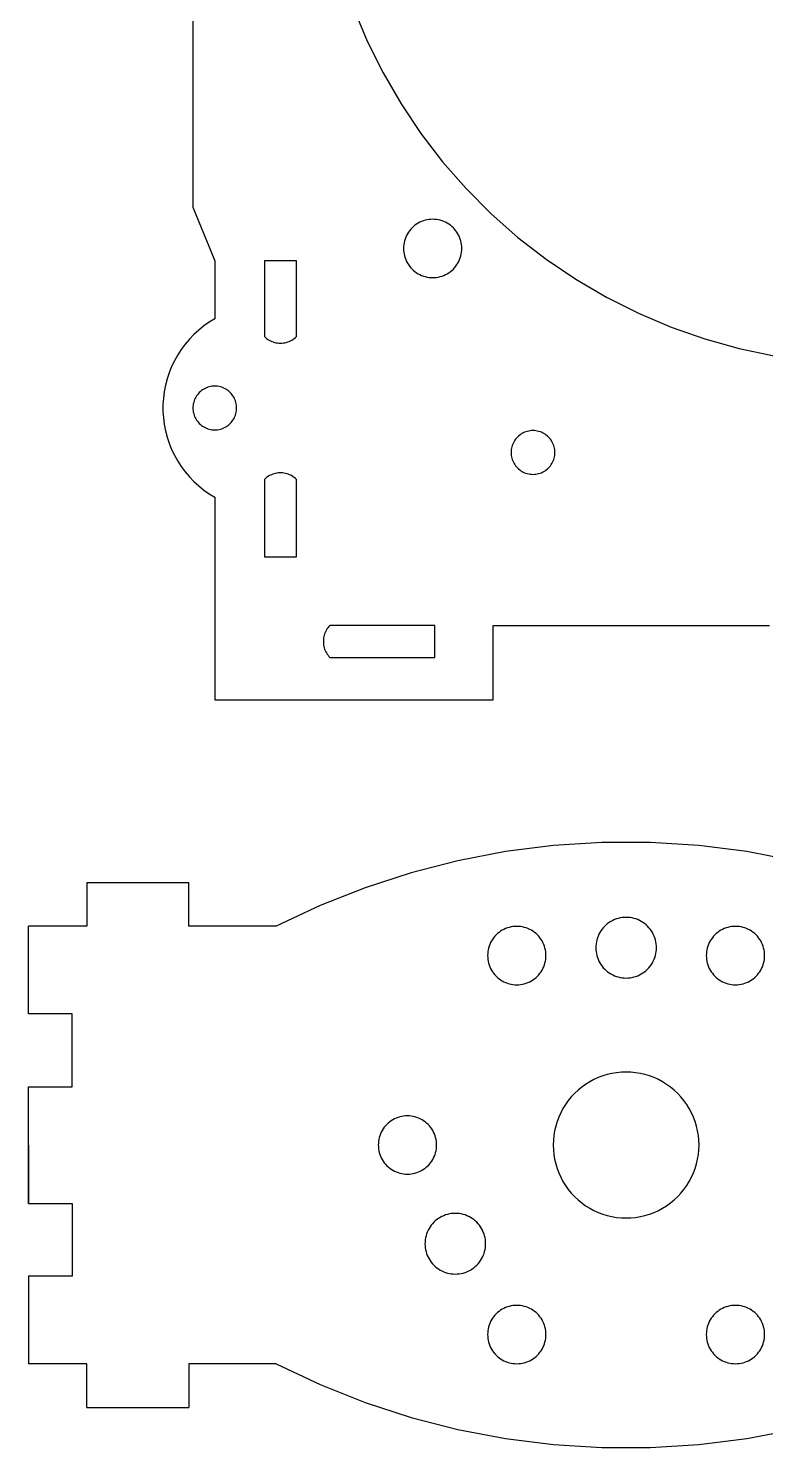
# Model space of a CAD drawing. Extents: x -403 to 403, y -278 to 278.
# Drawn here: x -41.9 to 8.7, y -109.5 to -12.2 of the extents above; entities that cross this region are included whole.
import ezdxf

# ---------------------------------------------------------------- set-up
doc = ezdxf.new("R2010")
doc.units = 0
doc.layers.get('0').update_dxf_attribs({"linetype": 'CONTINUOUS'})

msp = doc.modelspace()

# ---------------------------------------------------------------- linework, layer by layer
for p, q in [((-30.594, 9.748), (-30.594, -24.478)), ((-19.585, -10.831), (-18.638, -13.085)), ((-18.638, -13.085), (-17.549, -15.274)), ((-17.549, -15.274), (-16.32, -17.388)), ((-16.32, -17.388), (-14.959, -19.419)), ((-14.959, -19.419), (-13.469, -21.358)), ((-13.469, -21.358), (-11.858, -23.197)), ((-11.858, -23.197), (-10.132, -24.929)), ((-30.594, -24.478), (-29.094, -28.142)), ((-10.132, -24.929), (-8.298, -26.546)), ((-15.809, -26.192), (-15.879, -26.304)), ((-15.733, -26.086), (-15.809, -26.192)), ((-15.65, -25.985), (-15.733, -26.086)), ((-15.561, -25.889), (-15.65, -25.985)), ((-15.465, -25.8), (-15.561, -25.889)), ((-15.364, -25.717), (-15.465, -25.8)), ((-15.258, -25.641), (-15.364, -25.717)), ((-15.147, -25.572), (-15.258, -25.641)), ((-15.031, -25.51), (-15.147, -25.572)), ((-14.912, -25.456), (-15.031, -25.51)), ((-14.789, -25.41), (-14.912, -25.456)), ((-14.664, -25.372), (-14.789, -25.41)), ((-14.537, -25.342), (-14.664, -25.372)), ((-14.408, -25.321), (-14.537, -25.342)), ((-14.277, -25.308), (-14.408, -25.321)), ((-14.147, -25.304), (-14.277, -25.308)), ((-14.016, -25.308), (-14.147, -25.304)), ((-13.885, -25.321), (-14.016, -25.308)), ((-13.756, -25.342), (-13.885, -25.321)), ((-13.629, -25.372), (-13.756, -25.342)), ((-13.504, -25.41), (-13.629, -25.372)), ((-13.381, -25.456), (-13.504, -25.41)), ((-13.262, -25.51), (-13.381, -25.456)), ((-13.147, -25.572), (-13.262, -25.51)), ((-13.035, -25.641), (-13.147, -25.572)), ((-12.929, -25.717), (-13.035, -25.641)), ((-12.828, -25.8), (-12.929, -25.717)), ((-12.732, -25.889), (-12.828, -25.8)), ((-12.643, -25.985), (-12.732, -25.889)), ((-12.56, -26.086), (-12.643, -25.985)), ((-12.484, -26.192), (-12.56, -26.086)), ((-12.414, -26.304), (-12.484, -26.192)), ((-16.142, -27.173), (-16.147, -27.304)), ((-16.129, -27.043), (-16.142, -27.173)), ((-16.108, -26.913), (-16.129, -27.043)), ((-16.078, -26.786), (-16.108, -26.913)), ((-16.04, -26.661), (-16.078, -26.786)), ((-15.994, -26.538), (-16.04, -26.661)), ((-15.94, -26.419), (-15.994, -26.538)), ((-15.879, -26.304), (-15.94, -26.419)), ((-12.353, -26.419), (-12.414, -26.304)), ((-12.299, -26.538), (-12.353, -26.419)), ((-12.253, -26.661), (-12.299, -26.538)), ((-12.215, -26.786), (-12.253, -26.661)), ((-12.185, -26.913), (-12.215, -26.786)), ((-12.164, -27.043), (-12.185, -26.913)), ((-12.151, -27.173), (-12.164, -27.043)), ((-12.147, -27.304), (-12.151, -27.173)), ((-8.298, -26.546), (-6.364, -28.042)), ((-29.094, -28.142), (-29.094, -32.123)), ((-23.494, -28.142), (-25.694, -28.142)), ((-25.694, -28.142), (-25.694, -33.342)), ((-23.494, -33.342), (-23.494, -28.142)), ((-16.147, -27.304), (-16.142, -27.434)), ((-16.142, -27.434), (-16.129, -27.565)), ((-16.129, -27.565), (-16.108, -27.694)), ((-16.108, -27.694), (-16.078, -27.821)), ((-16.078, -27.821), (-16.04, -27.946)), ((-16.04, -27.946), (-15.994, -28.069)), ((-15.994, -28.069), (-15.94, -28.188)), ((-15.94, -28.188), (-15.879, -28.304)), ((-12.414, -28.304), (-12.353, -28.188)), ((-12.353, -28.188), (-12.299, -28.069)), ((-12.299, -28.069), (-12.253, -27.946)), ((-12.253, -27.946), (-12.215, -27.821)), ((-12.215, -27.821), (-12.185, -27.694)), ((-12.185, -27.694), (-12.164, -27.565)), ((-12.164, -27.565), (-12.151, -27.434)), ((-12.151, -27.434), (-12.147, -27.304)), ((-6.364, -28.042), (-4.338, -29.411)), ((-15.879, -28.304), (-15.809, -28.415)), ((-15.809, -28.415), (-15.733, -28.521)), ((-15.733, -28.521), (-15.65, -28.622)), ((-15.65, -28.622), (-15.561, -28.718)), ((-15.561, -28.718), (-15.465, -28.807)), ((-15.465, -28.807), (-15.364, -28.89)), ((-15.364, -28.89), (-15.258, -28.967)), ((-15.258, -28.967), (-15.147, -29.036)), ((-15.147, -29.036), (-15.031, -29.097)), ((-15.031, -29.097), (-14.912, -29.151)), ((-14.912, -29.151), (-14.789, -29.197)), ((-13.504, -29.197), (-13.381, -29.151)), ((-13.381, -29.151), (-13.262, -29.097)), ((-13.262, -29.097), (-13.147, -29.036)), ((-13.147, -29.036), (-13.035, -28.967)), ((-13.035, -28.967), (-12.929, -28.89)), ((-12.929, -28.89), (-12.828, -28.807)), ((-12.828, -28.807), (-12.732, -28.718)), ((-12.732, -28.718), (-12.643, -28.622)), ((-12.643, -28.622), (-12.56, -28.521)), ((-12.56, -28.521), (-12.484, -28.415)), ((-12.484, -28.415), (-12.414, -28.304)), ((-14.789, -29.197), (-14.664, -29.235)), ((-14.664, -29.235), (-14.537, -29.265)), ((-14.537, -29.265), (-14.408, -29.286)), ((-14.408, -29.286), (-14.277, -29.299)), ((-14.277, -29.299), (-14.147, -29.304)), ((-14.147, -29.304), (-14.016, -29.299)), ((-14.016, -29.299), (-13.885, -29.286)), ((-13.885, -29.286), (-13.756, -29.265)), ((-13.756, -29.265), (-13.629, -29.235)), ((-13.629, -29.235), (-13.504, -29.197)), ((-4.338, -29.411), (-2.227, -30.646)), ((-2.227, -30.646), (-0.042, -31.743)), ((-0.042, -31.743), (2.209, -32.697)), ((-30.195, -32.898), (-30.527, -33.202)), ((-29.845, -32.616), (-30.195, -32.898)), ((-29.478, -32.358), (-29.845, -32.616)), ((-29.094, -32.123), (-29.478, -32.358)), ((2.209, -32.697), (4.517, -33.505)), ((-31.128, -33.869), (-31.396, -34.229)), ((-30.838, -33.525), (-31.128, -33.869)), ((-30.527, -33.202), (-30.838, -33.525)), ((-25.694, -33.342), (-25.62, -33.411)), ((-25.62, -33.411), (-25.541, -33.476)), ((-25.541, -33.476), (-25.459, -33.535)), ((-25.459, -33.535), (-25.372, -33.589)), ((-25.372, -33.589), (-25.283, -33.637)), ((-25.283, -33.637), (-25.19, -33.679)), ((-25.19, -33.679), (-25.095, -33.715)), ((-25.095, -33.715), (-24.997, -33.744)), ((-24.997, -33.744), (-24.898, -33.768)), ((-24.898, -33.768), (-24.798, -33.784)), ((-24.798, -33.784), (-24.696, -33.794)), ((-24.696, -33.794), (-24.594, -33.797)), ((-24.594, -33.797), (-24.493, -33.794)), ((-24.493, -33.794), (-24.391, -33.784)), ((-24.391, -33.784), (-24.291, -33.768)), ((-24.291, -33.768), (-24.192, -33.744)), ((-24.192, -33.744), (-24.094, -33.715)), ((-24.094, -33.715), (-23.999, -33.679)), ((-23.999, -33.679), (-23.906, -33.637)), ((-23.906, -33.637), (-23.817, -33.589)), ((-23.817, -33.589), (-23.73, -33.535)), ((-23.73, -33.535), (-23.647, -33.476)), ((-23.647, -33.476), (-23.569, -33.411)), ((-23.569, -33.411), (-23.494, -33.342)), ((4.517, -33.505), (6.872, -34.162)), ((-31.859, -34.999), (-32.054, -35.404)), ((-31.64, -34.607), (-31.859, -34.999)), ((-31.396, -34.229), (-31.64, -34.607)), ((6.872, -34.162), (9.265, -34.667)), ((-32.221, -35.821), (-32.362, -36.248)), ((-32.054, -35.404), (-32.221, -35.821)), ((-32.476, -36.682), (-32.561, -37.123)), ((-32.362, -36.248), (-32.476, -36.682)), ((-29.844, -36.943), (-29.928, -36.995)), ((-29.758, -36.896), (-29.844, -36.943)), ((-29.668, -36.856), (-29.758, -36.896)), ((-29.577, -36.821), (-29.668, -36.856)), ((-29.483, -36.793), (-29.577, -36.821)), ((-29.387, -36.771), (-29.483, -36.793)), ((-29.29, -36.755), (-29.387, -36.771)), ((-29.193, -36.745), (-29.29, -36.755)), ((-29.094, -36.742), (-29.193, -36.745)), ((-28.996, -36.745), (-29.094, -36.742)), ((-28.899, -36.755), (-28.996, -36.745)), ((-28.802, -36.771), (-28.899, -36.755)), ((-28.706, -36.793), (-28.802, -36.771)), ((-28.612, -36.821), (-28.706, -36.793)), ((-28.52, -36.856), (-28.612, -36.821)), ((-28.431, -36.896), (-28.52, -36.856)), ((-28.344, -36.943), (-28.431, -36.896)), ((-28.261, -36.995), (-28.344, -36.943)), ((-32.618, -37.569), (-32.647, -38.018)), ((-32.561, -37.123), (-32.618, -37.569)), ((-30.543, -37.854), (-30.566, -37.949)), ((-30.515, -37.76), (-30.543, -37.854)), ((-30.48, -37.668), (-30.515, -37.76)), ((-30.44, -37.578), (-30.48, -37.668)), ((-30.394, -37.492), (-30.44, -37.578)), ((-30.342, -37.408), (-30.394, -37.492)), ((-30.284, -37.329), (-30.342, -37.408)), ((-30.222, -37.253), (-30.284, -37.329)), ((-30.155, -37.181), (-30.222, -37.253)), ((-30.083, -37.114), (-30.155, -37.181)), ((-30.008, -37.052), (-30.083, -37.114)), ((-29.928, -36.995), (-30.008, -37.052)), ((-28.181, -37.052), (-28.261, -36.995)), ((-28.105, -37.114), (-28.181, -37.052)), ((-28.034, -37.181), (-28.105, -37.114)), ((-27.967, -37.253), (-28.034, -37.181)), ((-27.904, -37.329), (-27.967, -37.253)), ((-27.847, -37.408), (-27.904, -37.329)), ((-27.795, -37.492), (-27.847, -37.408)), ((-27.749, -37.578), (-27.795, -37.492)), ((-27.709, -37.668), (-27.749, -37.578)), ((-27.674, -37.76), (-27.709, -37.668)), ((-27.646, -37.854), (-27.674, -37.76)), ((-27.623, -37.949), (-27.646, -37.854)), ((-32.647, -38.018), (-32.647, -38.467)), ((-32.647, -38.467), (-32.618, -38.915)), ((-32.618, -38.915), (-32.561, -39.361)), ((-30.591, -38.144), (-30.594, -38.242)), ((-30.594, -38.242), (-30.591, -38.34)), ((-30.582, -38.046), (-30.591, -38.144)), ((-30.591, -38.34), (-30.582, -38.438)), ((-30.566, -37.949), (-30.582, -38.046)), ((-30.582, -38.438), (-30.566, -38.534)), ((-30.566, -38.534), (-30.543, -38.63)), ((-30.543, -38.63), (-30.515, -38.724)), ((-30.515, -38.724), (-30.48, -38.816)), ((-30.48, -38.816), (-30.44, -38.905)), ((-30.44, -38.905), (-30.394, -38.992)), ((-27.795, -38.992), (-27.749, -38.905)), ((-27.749, -38.905), (-27.709, -38.816)), ((-27.709, -38.816), (-27.674, -38.724)), ((-27.674, -38.724), (-27.646, -38.63)), ((-27.646, -38.63), (-27.623, -38.534)), ((-27.607, -38.046), (-27.623, -37.949)), ((-27.623, -38.534), (-27.607, -38.438)), ((-27.598, -38.144), (-27.607, -38.046)), ((-27.607, -38.438), (-27.598, -38.34)), ((-27.594, -38.242), (-27.598, -38.144)), ((-27.598, -38.34), (-27.594, -38.242)), ((-32.561, -39.361), (-32.476, -39.802)), ((-32.476, -39.802), (-32.362, -40.237)), ((-30.394, -38.992), (-30.342, -39.075)), ((-30.342, -39.075), (-30.284, -39.155)), ((-30.284, -39.155), (-30.222, -39.231)), ((-30.222, -39.231), (-30.155, -39.302)), ((-30.155, -39.302), (-30.083, -39.37)), ((-30.083, -39.37), (-30.008, -39.432)), ((-30.008, -39.432), (-29.928, -39.489)), ((-29.928, -39.489), (-29.844, -39.541)), ((-29.844, -39.541), (-29.758, -39.587)), ((-29.758, -39.587), (-29.668, -39.628)), ((-29.668, -39.628), (-29.577, -39.662)), ((-29.577, -39.662), (-29.483, -39.691)), ((-29.483, -39.691), (-29.387, -39.713)), ((-29.387, -39.713), (-29.29, -39.729)), ((-29.29, -39.729), (-29.193, -39.739)), ((-29.193, -39.739), (-29.094, -39.742)), ((-29.094, -39.742), (-28.996, -39.739)), ((-28.996, -39.739), (-28.899, -39.729)), ((-28.899, -39.729), (-28.802, -39.713)), ((-28.802, -39.713), (-28.706, -39.691)), ((-28.706, -39.691), (-28.612, -39.662)), ((-28.612, -39.662), (-28.52, -39.628)), ((-28.52, -39.628), (-28.431, -39.587)), ((-28.431, -39.587), (-28.344, -39.541)), ((-28.344, -39.541), (-28.261, -39.489)), ((-28.261, -39.489), (-28.181, -39.432)), ((-28.181, -39.432), (-28.105, -39.37)), ((-28.105, -39.37), (-28.034, -39.302)), ((-28.034, -39.302), (-27.967, -39.231)), ((-27.967, -39.231), (-27.904, -39.155)), ((-27.904, -39.155), (-27.847, -39.075)), ((-27.847, -39.075), (-27.795, -38.992)), ((-7.751, -39.871), (-7.843, -39.906)), ((-7.657, -39.843), (-7.751, -39.871)), ((-7.562, -39.821), (-7.657, -39.843)), ((-7.465, -39.805), (-7.562, -39.821)), ((-7.367, -39.795), (-7.465, -39.805)), ((-7.269, -39.792), (-7.367, -39.795)), ((-7.171, -39.795), (-7.269, -39.792)), ((-7.073, -39.805), (-7.171, -39.795)), ((-6.976, -39.821), (-7.073, -39.805)), ((-6.881, -39.843), (-6.976, -39.821)), ((-6.787, -39.871), (-6.881, -39.843)), ((-6.695, -39.906), (-6.787, -39.871)), ((-32.362, -40.237), (-32.221, -40.664)), ((-32.221, -40.664), (-32.054, -41.08)), ((-8.689, -40.81), (-8.718, -40.904)), ((-8.655, -40.718), (-8.689, -40.81)), ((-8.614, -40.628), (-8.655, -40.718)), ((-8.568, -40.542), (-8.614, -40.628)), ((-8.516, -40.458), (-8.568, -40.542)), ((-8.459, -40.379), (-8.516, -40.458)), ((-8.397, -40.303), (-8.459, -40.379)), ((-8.33, -40.231), (-8.397, -40.303)), ((-8.258, -40.164), (-8.33, -40.231)), ((-8.182, -40.102), (-8.258, -40.164)), ((-8.102, -40.045), (-8.182, -40.102)), ((-8.019, -39.993), (-8.102, -40.045)), ((-7.932, -39.946), (-8.019, -39.993)), ((-7.843, -39.906), (-7.932, -39.946)), ((-6.606, -39.946), (-6.695, -39.906)), ((-6.519, -39.993), (-6.606, -39.946)), ((-6.436, -40.045), (-6.519, -39.993)), ((-6.356, -40.102), (-6.436, -40.045)), ((-6.28, -40.164), (-6.356, -40.102)), ((-6.208, -40.231), (-6.28, -40.164)), ((-6.141, -40.303), (-6.208, -40.231)), ((-6.079, -40.379), (-6.141, -40.303)), ((-6.022, -40.458), (-6.079, -40.379)), ((-5.97, -40.542), (-6.022, -40.458)), ((-5.924, -40.628), (-5.97, -40.542)), ((-5.883, -40.718), (-5.924, -40.628)), ((-5.849, -40.81), (-5.883, -40.718)), ((-5.82, -40.904), (-5.849, -40.81)), ((-32.054, -41.08), (-31.859, -41.486)), ((-31.859, -41.486), (-31.64, -41.878)), ((-8.766, -41.194), (-8.769, -41.292)), ((-8.769, -41.292), (-8.766, -41.39)), ((-8.756, -41.096), (-8.766, -41.194)), ((-8.766, -41.39), (-8.756, -41.488)), ((-8.74, -40.999), (-8.756, -41.096)), ((-8.756, -41.488), (-8.74, -41.584)), ((-8.718, -40.904), (-8.74, -40.999)), ((-8.74, -41.584), (-8.718, -41.68)), ((-8.718, -41.68), (-8.689, -41.774)), ((-8.689, -41.774), (-8.655, -41.866)), ((-5.883, -41.866), (-5.849, -41.774)), ((-5.849, -41.774), (-5.82, -41.68)), ((-5.798, -40.999), (-5.82, -40.904)), ((-5.82, -41.68), (-5.798, -41.584)), ((-5.782, -41.096), (-5.798, -40.999)), ((-5.798, -41.584), (-5.782, -41.488)), ((-5.772, -41.194), (-5.782, -41.096)), ((-5.782, -41.488), (-5.772, -41.39)), ((-5.769, -41.292), (-5.772, -41.194)), ((-5.772, -41.39), (-5.769, -41.292)), ((-31.64, -41.878), (-31.396, -42.255)), ((-31.396, -42.255), (-31.128, -42.616)), ((-31.128, -42.616), (-30.838, -42.959)), ((-25.121, -42.778), (-25.212, -42.814)), ((-25.028, -42.748), (-25.121, -42.778)), ((-24.934, -42.724), (-25.028, -42.748)), ((-24.838, -42.705), (-24.934, -42.724)), ((-24.741, -42.693), (-24.838, -42.705)), ((-24.643, -42.687), (-24.741, -42.693)), ((-24.546, -42.687), (-24.643, -42.687)), ((-24.448, -42.693), (-24.546, -42.687)), ((-24.351, -42.705), (-24.448, -42.693)), ((-24.255, -42.724), (-24.351, -42.705)), ((-24.16, -42.748), (-24.255, -42.724)), ((-24.068, -42.778), (-24.16, -42.748)), ((-23.977, -42.814), (-24.068, -42.778)), ((-8.655, -41.866), (-8.614, -41.955)), ((-8.614, -41.955), (-8.568, -42.042)), ((-8.568, -42.042), (-8.516, -42.125)), ((-8.516, -42.125), (-8.459, -42.205)), ((-8.459, -42.205), (-8.397, -42.281)), ((-8.397, -42.281), (-8.33, -42.352)), ((-8.33, -42.352), (-8.258, -42.42)), ((-8.258, -42.42), (-8.182, -42.482)), ((-8.182, -42.482), (-8.102, -42.539)), ((-8.102, -42.539), (-8.019, -42.591)), ((-8.019, -42.591), (-7.932, -42.637)), ((-7.932, -42.637), (-7.843, -42.678)), ((-7.843, -42.678), (-7.751, -42.712)), ((-7.751, -42.712), (-7.657, -42.741)), ((-7.657, -42.741), (-7.562, -42.763)), ((-7.562, -42.763), (-7.465, -42.779)), ((-7.465, -42.779), (-7.367, -42.789)), ((-7.367, -42.789), (-7.269, -42.792)), ((-7.269, -42.792), (-7.171, -42.789)), ((-7.171, -42.789), (-7.073, -42.779)), ((-7.073, -42.779), (-6.976, -42.763)), ((-6.976, -42.763), (-6.881, -42.741)), ((-6.881, -42.741), (-6.787, -42.712)), ((-6.787, -42.712), (-6.695, -42.678)), ((-6.695, -42.678), (-6.606, -42.637)), ((-6.606, -42.637), (-6.519, -42.591)), ((-6.519, -42.591), (-6.436, -42.539)), ((-6.436, -42.539), (-6.356, -42.482)), ((-6.356, -42.482), (-6.28, -42.42)), ((-6.28, -42.42), (-6.208, -42.352)), ((-6.208, -42.352), (-6.141, -42.281)), ((-6.141, -42.281), (-6.079, -42.205)), ((-6.079, -42.205), (-6.022, -42.125)), ((-6.022, -42.125), (-5.97, -42.042)), ((-5.97, -42.042), (-5.924, -41.955)), ((-5.924, -41.955), (-5.883, -41.866)), ((-30.838, -42.959), (-30.527, -43.283)), ((-30.527, -43.283), (-30.195, -43.586)), ((-30.195, -43.586), (-29.845, -43.868)), ((-25.623, -43.075), (-25.694, -43.142)), ((-25.694, -43.142), (-25.694, -48.442)), ((-25.548, -43.013), (-25.623, -43.075)), ((-25.469, -42.955), (-25.548, -43.013)), ((-25.386, -42.903), (-25.469, -42.955)), ((-25.301, -42.856), (-25.386, -42.903)), ((-25.212, -42.814), (-25.301, -42.856)), ((-23.888, -42.856), (-23.977, -42.814)), ((-23.803, -42.903), (-23.888, -42.856)), ((-23.72, -42.955), (-23.803, -42.903)), ((-23.641, -43.013), (-23.72, -42.955)), ((-23.566, -43.075), (-23.641, -43.013)), ((-23.494, -43.142), (-23.566, -43.075)), ((-23.494, -48.442), (-23.494, -43.142)), ((-29.845, -43.868), (-29.478, -44.127)), ((-29.478, -44.127), (-29.094, -44.361)), ((-29.094, -44.361), (-29.094, -58.242)), ((-25.694, -48.442), (-23.494, -48.442)), ((-21.433, -53.45), (-21.481, -53.536)), ((-21.381, -53.367), (-21.433, -53.45)), ((-21.324, -53.288), (-21.381, -53.367)), ((-21.261, -53.213), (-21.324, -53.288)), ((-21.194, -53.142), (-21.261, -53.213)), ((-13.994, -53.142), (-21.194, -53.142)), ((-13.994, -55.342), (-13.994, -53.142)), ((-9.994, -53.142), (8.957, -53.142)), ((-9.994, -58.242), (-9.994, -53.142)), ((-21.643, -54.095), (-21.649, -54.193)), ((-21.649, -54.193), (-21.649, -54.291)), ((-21.649, -54.291), (-21.643, -54.388)), ((-21.631, -53.998), (-21.643, -54.095)), ((-21.643, -54.388), (-21.631, -54.485)), ((-21.613, -53.902), (-21.631, -53.998)), ((-21.631, -54.485), (-21.613, -54.581)), ((-21.588, -53.808), (-21.613, -53.902)), ((-21.558, -53.715), (-21.588, -53.808)), ((-21.522, -53.624), (-21.558, -53.715)), ((-21.481, -53.536), (-21.522, -53.624)), ((-21.613, -54.581), (-21.588, -54.676)), ((-21.588, -54.676), (-21.558, -54.769)), ((-21.558, -54.769), (-21.522, -54.86)), ((-21.522, -54.86), (-21.481, -54.948)), ((-21.481, -54.948), (-21.433, -55.034)), ((-21.433, -55.034), (-21.381, -55.116)), ((-21.381, -55.116), (-21.324, -55.195)), ((-21.324, -55.195), (-21.261, -55.271)), ((-21.261, -55.271), (-21.194, -55.342)), ((-21.194, -55.342), (-13.994, -55.342)), ((-29.094, -58.242), (-9.994, -58.242)), ((-2.541, -68.028), (-5.856, -68.236)), ((0.78, -68.028), (-2.541, -68.028)), ((4.095, -68.236), (0.78, -68.028)), ((-9.151, -68.653), (-12.414, -69.276)), ((-5.856, -68.236), (-9.151, -68.653)), ((7.39, -68.653), (4.095, -68.236)), ((10.652, -69.276), (7.39, -68.653)), ((-12.414, -69.276), (-15.63, -70.103)), ((-37.881, -70.771), (-30.881, -70.771)), ((-37.881, -70.771), (-37.881, -73.771)), ((-30.881, -73.771), (-30.881, -70.771)), ((-15.63, -70.103), (-18.789, -71.131)), ((-18.789, -71.131), (-21.876, -72.355)), ((-21.876, -72.355), (-24.881, -73.771)), ((-37.881, -73.771), (-41.881, -73.771)), ((-41.881, -77.021), (-41.881, -73.771)), ((-41.881, -79.771), (-41.881, -73.771)), ((-24.881, -73.771), (-30.881, -73.771)), ((-9.146, -73.932), (-9.265, -73.986)), ((-9.024, -73.886), (-9.146, -73.932)), ((-8.898, -73.848), (-9.024, -73.886)), ((-8.771, -73.819), (-8.898, -73.848)), ((-8.642, -73.797), (-8.771, -73.819)), ((-8.512, -73.784), (-8.642, -73.797)), ((-8.381, -73.78), (-8.512, -73.784)), ((-8.25, -73.784), (-8.381, -73.78)), ((-8.12, -73.797), (-8.25, -73.784)), ((-7.991, -73.819), (-8.12, -73.797)), ((-7.863, -73.848), (-7.991, -73.819)), ((-7.738, -73.886), (-7.863, -73.848)), ((-7.615, -73.932), (-7.738, -73.886)), ((-7.496, -73.986), (-7.615, -73.932)), ((-2.445, -73.869), (-2.531, -73.974)), ((-2.352, -73.77), (-2.445, -73.869)), ((-2.252, -73.677), (-2.352, -73.77)), ((-2.147, -73.59), (-2.252, -73.677)), ((-2.036, -73.511), (-2.147, -73.59)), ((-1.921, -73.439), (-2.036, -73.511)), ((-1.801, -73.375), (-1.921, -73.439)), ((-1.677, -73.319), (-1.801, -73.375)), ((-1.549, -73.271), (-1.677, -73.319)), ((-1.419, -73.231), (-1.549, -73.271)), ((-1.287, -73.201), (-1.419, -73.231)), ((-1.152, -73.178), (-1.287, -73.201)), ((-1.017, -73.165), (-1.152, -73.178)), ((-0.881, -73.161), (-1.017, -73.165)), ((-0.745, -73.165), (-0.881, -73.161)), ((-0.609, -73.178), (-0.745, -73.165)), ((-0.475, -73.201), (-0.609, -73.178)), ((-0.342, -73.231), (-0.475, -73.201)), ((-0.212, -73.271), (-0.342, -73.231)), ((-0.085, -73.319), (-0.212, -73.271)), ((0.039, -73.375), (-0.085, -73.319)), ((0.159, -73.439), (0.039, -73.375)), ((0.275, -73.511), (0.159, -73.439)), ((0.385, -73.59), (0.275, -73.511)), ((0.491, -73.677), (0.385, -73.59)), ((0.59, -73.77), (0.491, -73.677)), ((0.683, -73.869), (0.59, -73.77)), ((0.769, -73.974), (0.683, -73.869)), ((5.854, -73.932), (5.735, -73.986)), ((5.976, -73.886), (5.854, -73.932)), ((6.102, -73.848), (5.976, -73.886)), ((6.229, -73.819), (6.102, -73.848)), ((6.358, -73.797), (6.229, -73.819)), ((6.488, -73.784), (6.358, -73.797)), ((6.619, -73.78), (6.488, -73.784)), ((6.75, -73.784), (6.619, -73.78)), ((6.88, -73.797), (6.75, -73.784)), ((7.009, -73.819), (6.88, -73.797)), ((7.137, -73.848), (7.009, -73.819)), ((7.262, -73.886), (7.137, -73.848)), ((7.385, -73.932), (7.262, -73.886)), ((7.504, -73.986), (7.385, -73.932)), ((-10.174, -74.896), (-10.228, -75.015)), ((-10.113, -74.78), (-10.174, -74.896)), ((-10.044, -74.669), (-10.113, -74.78)), ((-9.967, -74.563), (-10.044, -74.669)), ((-9.884, -74.462), (-9.967, -74.563)), ((-9.795, -74.366), (-9.884, -74.462)), ((-9.699, -74.277), (-9.795, -74.366)), ((-9.598, -74.194), (-9.699, -74.277)), ((-9.492, -74.117), (-9.598, -74.194)), ((-9.381, -74.048), (-9.492, -74.117)), ((-9.265, -73.986), (-9.381, -74.048)), ((-7.381, -74.048), (-7.496, -73.986)), ((-7.27, -74.117), (-7.381, -74.048)), ((-7.163, -74.194), (-7.27, -74.117)), ((-7.062, -74.277), (-7.163, -74.194)), ((-6.967, -74.366), (-7.062, -74.277)), ((-6.877, -74.462), (-6.967, -74.366)), ((-6.794, -74.563), (-6.877, -74.462)), ((-6.718, -74.669), (-6.794, -74.563)), ((-6.649, -74.78), (-6.718, -74.669)), ((-6.587, -74.896), (-6.649, -74.78)), ((-6.533, -75.015), (-6.587, -74.896)), ((-2.921, -74.835), (-2.943, -74.969)), ((-2.89, -74.702), (-2.921, -74.835)), ((-2.85, -74.572), (-2.89, -74.702)), ((-2.802, -74.445), (-2.85, -74.572)), ((-2.746, -74.321), (-2.802, -74.445)), ((-2.682, -74.201), (-2.746, -74.321)), ((-2.61, -74.085), (-2.682, -74.201)), ((-2.531, -73.974), (-2.61, -74.085)), ((0.849, -74.085), (0.769, -73.974)), ((0.921, -74.201), (0.849, -74.085)), ((0.985, -74.321), (0.921, -74.201)), ((1.041, -74.445), (0.985, -74.321)), ((1.089, -74.572), (1.041, -74.445)), ((1.128, -74.702), (1.089, -74.572)), ((1.159, -74.835), (1.128, -74.702)), ((1.181, -74.969), (1.159, -74.835)), ((4.826, -74.896), (4.772, -75.015)), ((4.887, -74.78), (4.826, -74.896)), ((4.956, -74.669), (4.887, -74.78)), ((5.033, -74.563), (4.956, -74.669)), ((5.116, -74.462), (5.033, -74.563)), ((5.205, -74.366), (5.116, -74.462)), ((5.301, -74.277), (5.205, -74.366)), ((5.402, -74.194), (5.301, -74.277)), ((5.508, -74.117), (5.402, -74.194)), ((5.619, -74.048), (5.508, -74.117)), ((5.735, -73.986), (5.619, -74.048)), ((7.619, -74.048), (7.504, -73.986)), ((7.73, -74.117), (7.619, -74.048)), ((7.837, -74.194), (7.73, -74.117)), ((7.938, -74.277), (7.837, -74.194)), ((8.033, -74.366), (7.938, -74.277)), ((8.123, -74.462), (8.033, -74.366)), ((8.206, -74.563), (8.123, -74.462)), ((8.282, -74.669), (8.206, -74.563)), ((8.351, -74.78), (8.282, -74.669)), ((8.413, -74.896), (8.351, -74.78)), ((8.467, -75.015), (8.413, -74.896)), ((-10.376, -75.649), (-10.381, -75.78)), ((-10.381, -75.78), (-10.376, -75.911)), ((-10.364, -75.519), (-10.376, -75.649)), ((-10.342, -75.39), (-10.364, -75.519)), ((-10.313, -75.263), (-10.342, -75.39)), ((-10.275, -75.137), (-10.313, -75.263)), ((-10.228, -75.015), (-10.275, -75.137)), ((-6.487, -75.137), (-6.533, -75.015)), ((-6.449, -75.263), (-6.487, -75.137)), ((-6.419, -75.39), (-6.449, -75.263)), ((-6.398, -75.519), (-6.419, -75.39)), ((-6.385, -75.649), (-6.398, -75.519)), ((-6.381, -75.78), (-6.385, -75.649)), ((-6.385, -75.911), (-6.381, -75.78)), ((-2.956, -75.105), (-2.961, -75.241)), ((-2.961, -75.241), (-2.956, -75.377)), ((-2.943, -74.969), (-2.956, -75.105)), ((-2.956, -75.377), (-2.943, -75.512)), ((-2.943, -75.512), (-2.921, -75.646)), ((-2.921, -75.646), (-2.89, -75.779)), ((-2.89, -75.779), (-2.85, -75.909)), ((1.089, -75.909), (1.128, -75.779)), ((1.128, -75.779), (1.159, -75.646)), ((1.159, -75.646), (1.181, -75.512)), ((1.195, -75.105), (1.181, -74.969)), ((1.181, -75.512), (1.195, -75.377)), ((1.199, -75.241), (1.195, -75.105)), ((1.195, -75.377), (1.199, -75.241)), ((4.624, -75.649), (4.619, -75.78)), ((4.619, -75.78), (4.624, -75.911)), ((4.636, -75.519), (4.624, -75.649)), ((4.658, -75.39), (4.636, -75.519)), ((4.687, -75.263), (4.658, -75.39)), ((4.725, -75.137), (4.687, -75.263)), ((4.772, -75.015), (4.725, -75.137)), ((8.513, -75.137), (8.467, -75.015)), ((8.551, -75.263), (8.513, -75.137)), ((8.581, -75.39), (8.551, -75.263)), ((8.602, -75.519), (8.581, -75.39)), ((8.615, -75.649), (8.602, -75.519)), ((8.619, -75.78), (8.615, -75.649)), ((8.615, -75.911), (8.619, -75.78)), ((-10.376, -75.911), (-10.364, -76.041)), ((-10.364, -76.041), (-10.342, -76.17)), ((-10.342, -76.17), (-10.313, -76.298)), ((-10.313, -76.298), (-10.275, -76.423)), ((-10.275, -76.423), (-10.228, -76.546)), ((-10.228, -76.546), (-10.174, -76.665)), ((-10.174, -76.665), (-10.113, -76.78)), ((-10.113, -76.78), (-10.044, -76.891)), ((-6.718, -76.891), (-6.649, -76.78)), ((-6.649, -76.78), (-6.587, -76.665)), ((-6.587, -76.665), (-6.533, -76.546)), ((-6.533, -76.546), (-6.487, -76.423)), ((-6.487, -76.423), (-6.449, -76.298)), ((-6.449, -76.298), (-6.419, -76.17)), ((-6.419, -76.17), (-6.398, -76.041)), ((-6.398, -76.041), (-6.385, -75.911)), ((-2.85, -75.909), (-2.802, -76.037)), ((-2.802, -76.037), (-2.746, -76.161)), ((-2.746, -76.161), (-2.682, -76.281)), ((-2.682, -76.281), (-2.61, -76.396)), ((-2.61, -76.396), (-2.531, -76.507)), ((-2.531, -76.507), (-2.445, -76.612)), ((-2.445, -76.612), (-2.352, -76.711)), ((-2.352, -76.711), (-2.252, -76.804)), ((-2.252, -76.804), (-2.147, -76.891)), ((0.385, -76.891), (0.491, -76.804)), ((0.491, -76.804), (0.59, -76.711)), ((0.59, -76.711), (0.683, -76.612)), ((0.683, -76.612), (0.769, -76.507)), ((0.769, -76.507), (0.849, -76.396)), ((0.849, -76.396), (0.921, -76.281)), ((0.921, -76.281), (0.985, -76.161)), ((0.985, -76.161), (1.041, -76.037)), ((1.041, -76.037), (1.089, -75.909)), ((4.624, -75.911), (4.636, -76.041)), ((4.636, -76.041), (4.658, -76.17)), ((4.658, -76.17), (4.687, -76.298)), ((4.687, -76.298), (4.725, -76.423)), ((4.725, -76.423), (4.772, -76.546)), ((4.772, -76.546), (4.826, -76.665)), ((4.826, -76.665), (4.887, -76.78)), ((4.887, -76.78), (4.956, -76.891)), ((8.282, -76.891), (8.351, -76.78)), ((8.351, -76.78), (8.413, -76.665)), ((8.413, -76.665), (8.467, -76.546)), ((8.467, -76.546), (8.513, -76.423)), ((8.513, -76.423), (8.551, -76.298)), ((8.551, -76.298), (8.581, -76.17)), ((8.581, -76.17), (8.602, -76.041)), ((8.602, -76.041), (8.615, -75.911)), ((-41.881, -79.771), (-41.881, -77.021)), ((-10.044, -76.891), (-9.967, -76.998)), ((-9.967, -76.998), (-9.884, -77.099)), ((-9.884, -77.099), (-9.795, -77.194)), ((-9.795, -77.194), (-9.699, -77.284)), ((-9.699, -77.284), (-9.598, -77.367)), ((-9.598, -77.367), (-9.492, -77.443)), ((-9.492, -77.443), (-9.381, -77.512)), ((-9.381, -77.512), (-9.265, -77.574)), ((-9.265, -77.574), (-9.146, -77.628)), ((-9.146, -77.628), (-9.024, -77.674)), ((-9.024, -77.674), (-8.898, -77.712)), ((-8.898, -77.712), (-8.771, -77.742)), ((-8.771, -77.742), (-8.642, -77.763)), ((-8.642, -77.763), (-8.512, -77.776)), ((-8.512, -77.776), (-8.381, -77.78)), ((-8.381, -77.78), (-8.25, -77.776)), ((-8.25, -77.776), (-8.12, -77.763)), ((-8.12, -77.763), (-7.991, -77.742)), ((-7.991, -77.742), (-7.863, -77.712)), ((-7.863, -77.712), (-7.738, -77.674)), ((-7.738, -77.674), (-7.615, -77.628)), ((-7.615, -77.628), (-7.496, -77.574)), ((-7.496, -77.574), (-7.381, -77.512)), ((-7.381, -77.512), (-7.27, -77.443)), ((-7.27, -77.443), (-7.163, -77.367)), ((-7.163, -77.367), (-7.062, -77.284)), ((-7.062, -77.284), (-6.967, -77.194)), ((-6.967, -77.194), (-6.877, -77.099)), ((-6.877, -77.099), (-6.794, -76.998)), ((-6.794, -76.998), (-6.718, -76.891)), ((-2.147, -76.891), (-2.036, -76.97)), ((-2.036, -76.97), (-1.921, -77.042)), ((-1.921, -77.042), (-1.801, -77.106)), ((-1.801, -77.106), (-1.677, -77.162)), ((-1.677, -77.162), (-1.549, -77.21)), ((-1.549, -77.21), (-1.419, -77.25)), ((-1.419, -77.25), (-1.287, -77.281)), ((-1.287, -77.281), (-1.152, -77.303)), ((-1.152, -77.303), (-1.017, -77.316)), ((-1.017, -77.316), (-0.881, -77.321)), ((-0.881, -77.321), (-0.745, -77.316)), ((-0.745, -77.316), (-0.609, -77.303)), ((-0.609, -77.303), (-0.475, -77.281)), ((-0.475, -77.281), (-0.342, -77.25)), ((-0.342, -77.25), (-0.212, -77.21)), ((-0.212, -77.21), (-0.085, -77.162)), ((-0.085, -77.162), (0.039, -77.106)), ((0.039, -77.106), (0.159, -77.042)), ((0.159, -77.042), (0.275, -76.97)), ((0.275, -76.97), (0.385, -76.891)), ((4.956, -76.891), (5.033, -76.998)), ((5.033, -76.998), (5.116, -77.099)), ((5.116, -77.099), (5.205, -77.194)), ((5.205, -77.194), (5.301, -77.284)), ((5.301, -77.284), (5.402, -77.367)), ((5.402, -77.367), (5.508, -77.443)), ((5.508, -77.443), (5.619, -77.512)), ((5.619, -77.512), (5.735, -77.574)), ((5.735, -77.574), (5.854, -77.628)), ((5.854, -77.628), (5.976, -77.674)), ((5.976, -77.674), (6.102, -77.712)), ((6.102, -77.712), (6.229, -77.742)), ((6.229, -77.742), (6.358, -77.763)), ((6.358, -77.763), (6.488, -77.776)), ((6.488, -77.776), (6.619, -77.78)), ((6.619, -77.78), (6.75, -77.776)), ((6.75, -77.776), (6.88, -77.763)), ((6.88, -77.763), (7.009, -77.742)), ((7.009, -77.742), (7.137, -77.712)), ((7.137, -77.712), (7.262, -77.674)), ((7.262, -77.674), (7.385, -77.628)), ((7.385, -77.628), (7.504, -77.574)), ((7.504, -77.574), (7.619, -77.512)), ((7.619, -77.512), (7.73, -77.443)), ((7.73, -77.443), (7.837, -77.367)), ((7.837, -77.367), (7.938, -77.284)), ((7.938, -77.284), (8.033, -77.194)), ((8.033, -77.194), (8.123, -77.099)), ((8.123, -77.099), (8.206, -76.998)), ((8.206, -76.998), (8.282, -76.891)), ((-38.881, -79.771), (-41.881, -79.771)), ((-38.881, -84.771), (-38.881, -79.771)), ((-3.659, -84.613), (-3.925, -84.804)), ((-3.381, -84.44), (-3.659, -84.613)), ((-3.092, -84.286), (-3.381, -84.44)), ((-2.794, -84.151), (-3.092, -84.286)), ((-2.488, -84.036), (-2.794, -84.151)), ((-2.175, -83.941), (-2.488, -84.036)), ((-1.856, -83.867), (-2.175, -83.941)), ((-1.533, -83.813), (-1.856, -83.867)), ((-1.208, -83.781), (-1.533, -83.813)), ((-0.881, -83.771), (-1.208, -83.781)), ((-0.554, -83.781), (-0.881, -83.771)), ((-0.228, -83.813), (-0.554, -83.781)), ((0.095, -83.867), (-0.228, -83.813)), ((0.413, -83.941), (0.095, -83.867)), ((0.726, -84.036), (0.413, -83.941)), ((1.033, -84.151), (0.726, -84.036)), ((1.331, -84.286), (1.033, -84.151)), ((1.619, -84.44), (1.331, -84.286)), ((1.897, -84.613), (1.619, -84.44)), ((2.163, -84.804), (1.897, -84.613)), ((-41.881, -88.771), (-41.881, -84.771)), ((-41.881, -84.771), (-38.881, -84.771)), ((-41.881, -92.771), (-41.881, -84.771)), ((-4.64, -85.474), (-4.847, -85.727)), ((-4.416, -85.235), (-4.64, -85.474)), ((-4.177, -85.011), (-4.416, -85.235)), ((-3.925, -84.804), (-4.177, -85.011)), ((2.416, -85.011), (2.163, -84.804)), ((2.655, -85.235), (2.416, -85.011)), ((2.878, -85.474), (2.655, -85.235)), ((3.086, -85.727), (2.878, -85.474)), ((-5.365, -86.559), (-5.5, -86.857)), ((-5.211, -86.271), (-5.365, -86.559)), ((-5.038, -85.993), (-5.211, -86.271)), ((-4.847, -85.727), (-5.038, -85.993)), ((3.277, -85.993), (3.086, -85.727)), ((3.449, -86.271), (3.277, -85.993)), ((3.604, -86.559), (3.449, -86.271)), ((3.739, -86.857), (3.604, -86.559)), ((-17.467, -87.553), (-17.544, -87.659)), ((-17.384, -87.452), (-17.467, -87.553)), ((-17.295, -87.356), (-17.384, -87.452)), ((-17.199, -87.267), (-17.295, -87.356)), ((-17.098, -87.184), (-17.199, -87.267)), ((-16.992, -87.108), (-17.098, -87.184)), ((-16.881, -87.039), (-16.992, -87.108)), ((-16.765, -86.977), (-16.881, -87.039)), ((-16.646, -86.923), (-16.765, -86.977)), ((-16.524, -86.877), (-16.646, -86.923)), ((-16.398, -86.839), (-16.524, -86.877)), ((-16.271, -86.809), (-16.398, -86.839)), ((-16.142, -86.788), (-16.271, -86.809)), ((-16.012, -86.775), (-16.142, -86.788)), ((-15.881, -86.771), (-16.012, -86.775)), ((-15.75, -86.775), (-15.881, -86.771)), ((-15.62, -86.788), (-15.75, -86.775)), ((-15.491, -86.809), (-15.62, -86.788)), ((-15.363, -86.839), (-15.491, -86.809)), ((-15.238, -86.877), (-15.363, -86.839)), ((-15.115, -86.923), (-15.238, -86.877)), ((-14.996, -86.977), (-15.115, -86.923)), ((-14.881, -87.039), (-14.996, -86.977)), ((-14.77, -87.108), (-14.881, -87.039)), ((-14.663, -87.184), (-14.77, -87.108)), ((-14.562, -87.267), (-14.663, -87.184)), ((-14.467, -87.356), (-14.562, -87.267)), ((-14.377, -87.452), (-14.467, -87.356)), ((-14.294, -87.553), (-14.377, -87.452)), ((-14.218, -87.659), (-14.294, -87.553)), ((-5.71, -87.477), (-5.785, -87.795)), ((-5.615, -87.163), (-5.71, -87.477)), ((-5.5, -86.857), (-5.615, -87.163)), ((3.854, -87.163), (3.739, -86.857)), ((3.949, -87.477), (3.854, -87.163)), ((4.023, -87.795), (3.949, -87.477)), ((-17.864, -88.51), (-17.876, -88.64)), ((-17.842, -88.38), (-17.864, -88.51)), ((-17.813, -88.253), (-17.842, -88.38)), ((-17.775, -88.128), (-17.813, -88.253)), ((-17.728, -88.005), (-17.775, -88.128)), ((-17.674, -87.886), (-17.728, -88.005)), ((-17.613, -87.771), (-17.674, -87.886)), ((-17.544, -87.659), (-17.613, -87.771)), ((-14.149, -87.771), (-14.218, -87.659)), ((-14.087, -87.886), (-14.149, -87.771)), ((-14.033, -88.005), (-14.087, -87.886)), ((-13.987, -88.128), (-14.033, -88.005)), ((-13.949, -88.253), (-13.987, -88.128)), ((-13.919, -88.38), (-13.949, -88.253)), ((-13.898, -88.51), (-13.919, -88.38)), ((-13.885, -88.64), (-13.898, -88.51)), ((-5.87, -88.444), (-5.881, -88.771)), ((-5.838, -88.118), (-5.87, -88.444)), ((-5.785, -87.795), (-5.838, -88.118)), ((4.076, -88.118), (4.023, -87.795)), ((4.109, -88.444), (4.076, -88.118)), ((4.119, -88.771), (4.109, -88.444)), ((-41.881, -88.771), (-41.881, -92.771)), ((-17.876, -88.64), (-17.881, -88.771)), ((-17.881, -88.771), (-17.876, -88.901)), ((-17.876, -88.901), (-17.864, -89.032)), ((-17.864, -89.032), (-17.842, -89.161)), ((-17.842, -89.161), (-17.813, -89.288)), ((-17.813, -89.288), (-17.775, -89.413)), ((-17.775, -89.413), (-17.728, -89.536)), ((-14.033, -89.536), (-13.987, -89.413)), ((-13.987, -89.413), (-13.949, -89.288)), ((-13.949, -89.288), (-13.919, -89.161)), ((-13.919, -89.161), (-13.898, -89.032)), ((-13.898, -89.032), (-13.885, -88.901)), ((-13.881, -88.771), (-13.885, -88.64)), ((-13.885, -88.901), (-13.881, -88.771)), ((-5.881, -88.771), (-5.87, -89.098)), ((-5.87, -89.098), (-5.838, -89.423)), ((-5.838, -89.423), (-5.785, -89.746)), ((4.023, -89.746), (4.076, -89.423)), ((4.076, -89.423), (4.109, -89.098)), ((4.109, -89.098), (4.119, -88.771)), ((-17.728, -89.536), (-17.674, -89.655)), ((-17.674, -89.655), (-17.613, -89.771)), ((-17.613, -89.771), (-17.544, -89.882)), ((-17.544, -89.882), (-17.467, -89.988)), ((-17.467, -89.988), (-17.384, -90.089)), ((-17.384, -90.089), (-17.295, -90.185)), ((-17.295, -90.185), (-17.199, -90.274)), ((-17.199, -90.274), (-17.098, -90.357)), ((-17.098, -90.357), (-16.992, -90.434)), ((-16.992, -90.434), (-16.881, -90.503)), ((-14.881, -90.503), (-14.77, -90.434)), ((-14.77, -90.434), (-14.663, -90.357)), ((-14.663, -90.357), (-14.562, -90.274)), ((-14.562, -90.274), (-14.467, -90.185)), ((-14.467, -90.185), (-14.377, -90.089)), ((-14.377, -90.089), (-14.294, -89.988)), ((-14.294, -89.988), (-14.218, -89.882)), ((-14.218, -89.882), (-14.149, -89.771)), ((-14.149, -89.771), (-14.087, -89.655)), ((-14.087, -89.655), (-14.033, -89.536)), ((-5.785, -89.746), (-5.71, -90.065)), ((-5.71, -90.065), (-5.615, -90.378)), ((-5.615, -90.378), (-5.5, -90.684)), ((3.739, -90.684), (3.854, -90.378)), ((3.854, -90.378), (3.949, -90.065)), ((3.949, -90.065), (4.023, -89.746)), ((-16.881, -90.503), (-16.765, -90.564)), ((-16.765, -90.564), (-16.646, -90.618)), ((-16.646, -90.618), (-16.524, -90.664)), ((-16.524, -90.664), (-16.398, -90.702)), ((-16.398, -90.702), (-16.271, -90.732)), ((-16.271, -90.732), (-16.142, -90.753)), ((-16.142, -90.753), (-16.012, -90.766)), ((-16.012, -90.766), (-15.881, -90.771)), ((-15.881, -90.771), (-15.75, -90.766)), ((-15.75, -90.766), (-15.62, -90.753)), ((-15.62, -90.753), (-15.491, -90.732)), ((-15.491, -90.732), (-15.363, -90.702)), ((-15.363, -90.702), (-15.238, -90.664)), ((-15.238, -90.664), (-15.115, -90.618)), ((-15.115, -90.618), (-14.996, -90.564)), ((-14.996, -90.564), (-14.881, -90.503)), ((-5.5, -90.684), (-5.365, -90.982)), ((-5.365, -90.982), (-5.211, -91.271)), ((-5.211, -91.271), (-5.038, -91.548)), ((3.277, -91.548), (3.449, -91.271)), ((3.449, -91.271), (3.604, -90.982)), ((3.604, -90.982), (3.739, -90.684)), ((-5.038, -91.548), (-4.847, -91.814)), ((-4.847, -91.814), (-4.64, -92.067)), ((-4.64, -92.067), (-4.416, -92.306)), ((-4.416, -92.306), (-4.177, -92.53)), ((2.416, -92.53), (2.655, -92.306)), ((2.655, -92.306), (2.878, -92.067)), ((2.878, -92.067), (3.086, -91.814)), ((3.086, -91.814), (3.277, -91.548)), ((-41.881, -92.771), (-38.881, -92.771)), ((-38.881, -92.771), (-38.881, -97.771)), ((-4.177, -92.53), (-3.925, -92.737)), ((-3.925, -92.737), (-3.659, -92.928)), ((-3.659, -92.928), (-3.381, -93.101)), ((-3.381, -93.101), (-3.092, -93.255)), ((-3.092, -93.255), (-2.794, -93.39)), ((-2.794, -93.39), (-2.488, -93.505)), ((0.726, -93.505), (1.033, -93.39)), ((1.033, -93.39), (1.331, -93.255)), ((1.331, -93.255), (1.619, -93.101)), ((1.619, -93.101), (1.897, -92.928)), ((1.897, -92.928), (2.163, -92.737)), ((2.163, -92.737), (2.416, -92.53)), ((-14.248, -94.269), (-14.328, -94.38)), ((-14.162, -94.164), (-14.248, -94.269)), ((-14.069, -94.065), (-14.162, -94.164)), ((-13.969, -93.972), (-14.069, -94.065)), ((-13.864, -93.885), (-13.969, -93.972)), ((-13.754, -93.806), (-13.864, -93.885)), ((-13.638, -93.734), (-13.754, -93.806)), ((-13.518, -93.67), (-13.638, -93.734)), ((-13.394, -93.614), (-13.518, -93.67)), ((-13.267, -93.566), (-13.394, -93.614)), ((-13.136, -93.526), (-13.267, -93.566)), ((-13.004, -93.496), (-13.136, -93.526)), ((-12.87, -93.473), (-13.004, -93.496)), ((-12.734, -93.46), (-12.87, -93.473)), ((-12.598, -93.456), (-12.734, -93.46)), ((-12.462, -93.46), (-12.598, -93.456)), ((-12.327, -93.473), (-12.462, -93.46)), ((-12.192, -93.496), (-12.327, -93.473)), ((-12.06, -93.526), (-12.192, -93.496)), ((-11.929, -93.566), (-12.06, -93.526)), ((-11.802, -93.614), (-11.929, -93.566)), ((-11.678, -93.67), (-11.802, -93.614)), ((-11.558, -93.734), (-11.678, -93.67)), ((-11.442, -93.806), (-11.558, -93.734)), ((-11.332, -93.885), (-11.442, -93.806)), ((-11.227, -93.972), (-11.332, -93.885)), ((-11.127, -94.065), (-11.227, -93.972)), ((-11.034, -94.164), (-11.127, -94.065)), ((-10.948, -94.269), (-11.034, -94.164)), ((-10.869, -94.38), (-10.948, -94.269)), ((-2.488, -93.505), (-2.175, -93.6)), ((-2.175, -93.6), (-1.856, -93.675)), ((-1.856, -93.675), (-1.533, -93.728)), ((-1.533, -93.728), (-1.208, -93.76)), ((-1.208, -93.76), (-0.881, -93.771)), ((-0.881, -93.771), (-0.554, -93.76)), ((-0.554, -93.76), (-0.228, -93.728)), ((-0.228, -93.728), (0.095, -93.675)), ((0.095, -93.675), (0.413, -93.6)), ((0.413, -93.6), (0.726, -93.505)), ((-14.66, -95.264), (-14.674, -95.4)), ((-14.638, -95.13), (-14.66, -95.264)), ((-14.607, -94.997), (-14.638, -95.13)), ((-14.568, -94.867), (-14.607, -94.997)), ((-14.52, -94.74), (-14.568, -94.867)), ((-14.464, -94.616), (-14.52, -94.74)), ((-14.399, -94.496), (-14.464, -94.616)), ((-14.328, -94.38), (-14.399, -94.496)), ((-10.797, -94.496), (-10.869, -94.38)), ((-10.733, -94.616), (-10.797, -94.496)), ((-10.676, -94.74), (-10.733, -94.616)), ((-10.628, -94.867), (-10.676, -94.74)), ((-10.589, -94.997), (-10.628, -94.867)), ((-10.558, -95.13), (-10.589, -94.997)), ((-10.536, -95.264), (-10.558, -95.13)), ((-10.523, -95.4), (-10.536, -95.264)), ((-14.674, -95.4), (-14.678, -95.536)), ((-14.678, -95.536), (-14.674, -95.672)), ((-14.674, -95.672), (-14.66, -95.807)), ((-14.66, -95.807), (-14.638, -95.941)), ((-14.638, -95.941), (-14.607, -96.074)), ((-14.607, -96.074), (-14.568, -96.204)), ((-14.568, -96.204), (-14.52, -96.332)), ((-10.676, -96.332), (-10.628, -96.204)), ((-10.628, -96.204), (-10.589, -96.074)), ((-10.589, -96.074), (-10.558, -95.941)), ((-10.558, -95.941), (-10.536, -95.807)), ((-10.536, -95.807), (-10.523, -95.672)), ((-10.518, -95.536), (-10.523, -95.4)), ((-10.523, -95.672), (-10.518, -95.536)), ((-14.52, -96.332), (-14.464, -96.456)), ((-14.464, -96.456), (-14.399, -96.576)), ((-14.399, -96.576), (-14.328, -96.691)), ((-14.328, -96.691), (-14.248, -96.802)), ((-14.248, -96.802), (-14.162, -96.907)), ((-14.162, -96.907), (-14.069, -97.006)), ((-14.069, -97.006), (-13.969, -97.099)), ((-13.969, -97.099), (-13.864, -97.186)), ((-13.864, -97.186), (-13.754, -97.265)), ((-13.754, -97.265), (-13.638, -97.337)), ((-11.558, -97.337), (-11.442, -97.265)), ((-11.442, -97.265), (-11.332, -97.186)), ((-11.332, -97.186), (-11.227, -97.099)), ((-11.227, -97.099), (-11.127, -97.006)), ((-11.127, -97.006), (-11.034, -96.907)), ((-11.034, -96.907), (-10.948, -96.802)), ((-10.948, -96.802), (-10.869, -96.691)), ((-10.869, -96.691), (-10.797, -96.576)), ((-10.797, -96.576), (-10.733, -96.456)), ((-10.733, -96.456), (-10.676, -96.332)), ((-38.881, -97.771), (-41.881, -97.771)), ((-41.881, -97.771), (-41.881, -100.521)), ((-41.881, -97.771), (-41.881, -103.771)), ((-13.638, -97.337), (-13.518, -97.401)), ((-13.518, -97.401), (-13.394, -97.457)), ((-13.394, -97.457), (-13.267, -97.505)), ((-13.267, -97.505), (-13.136, -97.545)), ((-13.136, -97.545), (-13.004, -97.576)), ((-13.004, -97.576), (-12.87, -97.598)), ((-12.87, -97.598), (-12.734, -97.611)), ((-12.734, -97.611), (-12.598, -97.616)), ((-12.598, -97.616), (-12.462, -97.611)), ((-12.462, -97.611), (-12.327, -97.598)), ((-12.327, -97.598), (-12.192, -97.576)), ((-12.192, -97.576), (-12.06, -97.545)), ((-12.06, -97.545), (-11.929, -97.505)), ((-11.929, -97.505), (-11.802, -97.457)), ((-11.802, -97.457), (-11.678, -97.401)), ((-11.678, -97.401), (-11.558, -97.337)), ((-9.598, -100.174), (-9.699, -100.257)), ((-9.492, -100.098), (-9.598, -100.174)), ((-9.381, -100.029), (-9.492, -100.098)), ((-9.265, -99.967), (-9.381, -100.029)), ((-9.146, -99.913), (-9.265, -99.967)), ((-9.024, -99.867), (-9.146, -99.913)), ((-8.898, -99.829), (-9.024, -99.867)), ((-8.771, -99.799), (-8.898, -99.829)), ((-8.642, -99.778), (-8.771, -99.799)), ((-8.512, -99.765), (-8.642, -99.778)), ((-8.381, -99.761), (-8.512, -99.765)), ((-8.25, -99.765), (-8.381, -99.761)), ((-8.12, -99.778), (-8.25, -99.765)), ((-7.991, -99.799), (-8.12, -99.778)), ((-7.863, -99.829), (-7.991, -99.799)), ((-7.738, -99.867), (-7.863, -99.829)), ((-7.615, -99.913), (-7.738, -99.867)), ((-7.496, -99.967), (-7.615, -99.913)), ((-7.381, -100.029), (-7.496, -99.967)), ((-7.27, -100.098), (-7.381, -100.029)), ((-7.163, -100.174), (-7.27, -100.098)), ((-7.062, -100.257), (-7.163, -100.174)), ((5.402, -100.174), (5.301, -100.257)), ((5.508, -100.098), (5.402, -100.174)), ((5.619, -100.029), (5.508, -100.098)), ((5.735, -99.967), (5.619, -100.029)), ((5.854, -99.913), (5.735, -99.967)), ((5.976, -99.867), (5.854, -99.913)), ((6.102, -99.829), (5.976, -99.867)), ((6.229, -99.799), (6.102, -99.829)), ((6.358, -99.778), (6.229, -99.799)), ((6.488, -99.765), (6.358, -99.778)), ((6.619, -99.761), (6.488, -99.765)), ((6.75, -99.765), (6.619, -99.761)), ((6.88, -99.778), (6.75, -99.765)), ((7.009, -99.799), (6.88, -99.778)), ((7.137, -99.829), (7.009, -99.799)), ((7.262, -99.867), (7.137, -99.829)), ((7.385, -99.913), (7.262, -99.867)), ((7.504, -99.967), (7.385, -99.913)), ((7.619, -100.029), (7.504, -99.967)), ((7.73, -100.098), (7.619, -100.029)), ((7.837, -100.174), (7.73, -100.098)), ((7.938, -100.257), (7.837, -100.174)), ((-41.881, -100.521), (-41.881, -103.771)), ((-10.275, -101.118), (-10.313, -101.243)), ((-10.228, -100.996), (-10.275, -101.118)), ((-10.174, -100.876), (-10.228, -100.996)), ((-10.113, -100.761), (-10.174, -100.876)), ((-10.044, -100.65), (-10.113, -100.761)), ((-9.967, -100.543), (-10.044, -100.65)), ((-9.884, -100.442), (-9.967, -100.543)), ((-9.795, -100.347), (-9.884, -100.442)), ((-9.699, -100.257), (-9.795, -100.347)), ((-6.967, -100.347), (-7.062, -100.257)), ((-6.877, -100.442), (-6.967, -100.347)), ((-6.794, -100.543), (-6.877, -100.442)), ((-6.718, -100.65), (-6.794, -100.543)), ((-6.649, -100.761), (-6.718, -100.65)), ((-6.587, -100.876), (-6.649, -100.761)), ((-6.533, -100.996), (-6.587, -100.876)), ((-6.487, -101.118), (-6.533, -100.996)), ((-6.449, -101.243), (-6.487, -101.118)), ((4.725, -101.118), (4.687, -101.243)), ((4.772, -100.996), (4.725, -101.118)), ((4.826, -100.876), (4.772, -100.996)), ((4.887, -100.761), (4.826, -100.876)), ((4.956, -100.65), (4.887, -100.761)), ((5.033, -100.543), (4.956, -100.65)), ((5.116, -100.442), (5.033, -100.543)), ((5.205, -100.347), (5.116, -100.442)), ((5.301, -100.257), (5.205, -100.347)), ((8.033, -100.347), (7.938, -100.257)), ((8.123, -100.442), (8.033, -100.347)), ((8.206, -100.543), (8.123, -100.442)), ((8.282, -100.65), (8.206, -100.543)), ((8.351, -100.761), (8.282, -100.65)), ((8.413, -100.876), (8.351, -100.761)), ((8.467, -100.996), (8.413, -100.876)), ((8.513, -101.118), (8.467, -100.996)), ((8.551, -101.243), (8.513, -101.118)), ((-10.376, -101.63), (-10.381, -101.761)), ((-10.381, -101.761), (-10.376, -101.892)), ((-10.364, -101.5), (-10.376, -101.63)), ((-10.376, -101.892), (-10.364, -102.022)), ((-10.342, -101.371), (-10.364, -101.5)), ((-10.364, -102.022), (-10.342, -102.151)), ((-10.313, -101.243), (-10.342, -101.371)), ((-10.342, -102.151), (-10.313, -102.279)), ((-6.419, -101.371), (-6.449, -101.243)), ((-6.449, -102.279), (-6.419, -102.151)), ((-6.398, -101.5), (-6.419, -101.371)), ((-6.419, -102.151), (-6.398, -102.022)), ((-6.385, -101.63), (-6.398, -101.5)), ((-6.398, -102.022), (-6.385, -101.892)), ((-6.381, -101.761), (-6.385, -101.63)), ((-6.385, -101.892), (-6.381, -101.761)), ((4.624, -101.63), (4.619, -101.761)), ((4.619, -101.761), (4.624, -101.892)), ((4.636, -101.5), (4.624, -101.63)), ((4.624, -101.892), (4.636, -102.022)), ((4.658, -101.371), (4.636, -101.5)), ((4.636, -102.022), (4.658, -102.151)), ((4.687, -101.243), (4.658, -101.371)), ((4.658, -102.151), (4.687, -102.279)), ((8.581, -101.371), (8.551, -101.243)), ((8.551, -102.279), (8.581, -102.151)), ((8.602, -101.5), (8.581, -101.371)), ((8.581, -102.151), (8.602, -102.022)), ((8.615, -101.63), (8.602, -101.5)), ((8.602, -102.022), (8.615, -101.892)), ((8.619, -101.761), (8.615, -101.63)), ((8.615, -101.892), (8.619, -101.761)), ((-10.313, -102.279), (-10.275, -102.404)), ((-10.275, -102.404), (-10.228, -102.526)), ((-10.228, -102.526), (-10.174, -102.646)), ((-10.174, -102.646), (-10.113, -102.761)), ((-10.113, -102.761), (-10.044, -102.872)), ((-10.044, -102.872), (-9.967, -102.978)), ((-9.967, -102.978), (-9.884, -103.08)), ((-9.884, -103.08), (-9.795, -103.175)), ((-6.967, -103.175), (-6.877, -103.08)), ((-6.877, -103.08), (-6.794, -102.978)), ((-6.794, -102.978), (-6.718, -102.872)), ((-6.718, -102.872), (-6.649, -102.761)), ((-6.649, -102.761), (-6.587, -102.646)), ((-6.587, -102.646), (-6.533, -102.526)), ((-6.533, -102.526), (-6.487, -102.404)), ((-6.487, -102.404), (-6.449, -102.279)), ((4.687, -102.279), (4.725, -102.404)), ((4.725, -102.404), (4.772, -102.526)), ((4.772, -102.526), (4.826, -102.646)), ((4.826, -102.646), (4.887, -102.761)), ((4.887, -102.761), (4.956, -102.872)), ((4.956, -102.872), (5.033, -102.978)), ((5.033, -102.978), (5.116, -103.08)), ((5.116, -103.08), (5.205, -103.175)), ((8.033, -103.175), (8.123, -103.08)), ((8.123, -103.08), (8.206, -102.978)), ((8.206, -102.978), (8.282, -102.872)), ((8.282, -102.872), (8.351, -102.761)), ((8.351, -102.761), (8.413, -102.646)), ((8.413, -102.646), (8.467, -102.526)), ((8.467, -102.526), (8.513, -102.404)), ((8.513, -102.404), (8.551, -102.279)), ((-37.881, -103.771), (-41.881, -103.771)), ((-37.881, -106.771), (-37.881, -103.771)), ((-30.881, -103.771), (-30.881, -106.771)), ((-24.881, -103.771), (-30.881, -103.771)), ((-24.881, -103.771), (-21.876, -105.186)), ((-9.795, -103.175), (-9.699, -103.265)), ((-9.699, -103.265), (-9.598, -103.348)), ((-9.598, -103.348), (-9.492, -103.424)), ((-9.492, -103.424), (-9.381, -103.493)), ((-9.381, -103.493), (-9.265, -103.555)), ((-9.265, -103.555), (-9.146, -103.609)), ((-9.146, -103.609), (-9.024, -103.655)), ((-9.024, -103.655), (-8.898, -103.693)), ((-8.898, -103.693), (-8.771, -103.723)), ((-8.771, -103.723), (-8.642, -103.744)), ((-8.642, -103.744), (-8.512, -103.757)), ((-8.512, -103.757), (-8.381, -103.761)), ((-8.381, -103.761), (-8.25, -103.757)), ((-8.25, -103.757), (-8.12, -103.744)), ((-8.12, -103.744), (-7.991, -103.723)), ((-7.991, -103.723), (-7.863, -103.693)), ((-7.863, -103.693), (-7.738, -103.655)), ((-7.738, -103.655), (-7.615, -103.609)), ((-7.615, -103.609), (-7.496, -103.555)), ((-7.496, -103.555), (-7.381, -103.493)), ((-7.381, -103.493), (-7.27, -103.424)), ((-7.27, -103.424), (-7.163, -103.348)), ((-7.163, -103.348), (-7.062, -103.265)), ((-7.062, -103.265), (-6.967, -103.175)), ((5.205, -103.175), (5.301, -103.265)), ((5.301, -103.265), (5.402, -103.348)), ((5.402, -103.348), (5.508, -103.424)), ((5.508, -103.424), (5.619, -103.493)), ((5.619, -103.493), (5.735, -103.555)), ((5.735, -103.555), (5.854, -103.609)), ((5.854, -103.609), (5.976, -103.655)), ((5.976, -103.655), (6.102, -103.693)), ((6.102, -103.693), (6.229, -103.723)), ((6.229, -103.723), (6.358, -103.744)), ((6.358, -103.744), (6.488, -103.757)), ((6.488, -103.757), (6.619, -103.761)), ((6.619, -103.761), (6.75, -103.757)), ((6.75, -103.757), (6.88, -103.744)), ((6.88, -103.744), (7.009, -103.723)), ((7.009, -103.723), (7.137, -103.693)), ((7.137, -103.693), (7.262, -103.655)), ((7.262, -103.655), (7.385, -103.609)), ((7.385, -103.609), (7.504, -103.555)), ((7.504, -103.555), (7.619, -103.493)), ((7.619, -103.493), (7.73, -103.424)), ((7.73, -103.424), (7.837, -103.348)), ((7.837, -103.348), (7.938, -103.265)), ((7.938, -103.265), (8.033, -103.175)), ((-21.876, -105.186), (-18.789, -106.41)), ((-37.881, -106.771), (-30.881, -106.771)), ((-18.789, -106.41), (-15.63, -107.438)), ((-15.63, -107.438), (-12.414, -108.265)), ((-12.414, -108.265), (-9.151, -108.888)), ((-9.151, -108.888), (-5.856, -109.305)), ((4.095, -109.305), (7.39, -108.888)), ((7.39, -108.888), (10.652, -108.265)), ((-5.856, -109.305), (-2.541, -109.514)), ((-2.541, -109.514), (0.78, -109.514)), ((0.78, -109.514), (4.095, -109.305))]:
    msp.add_line(p, q)

doc.saveas('drawing.dxf')
